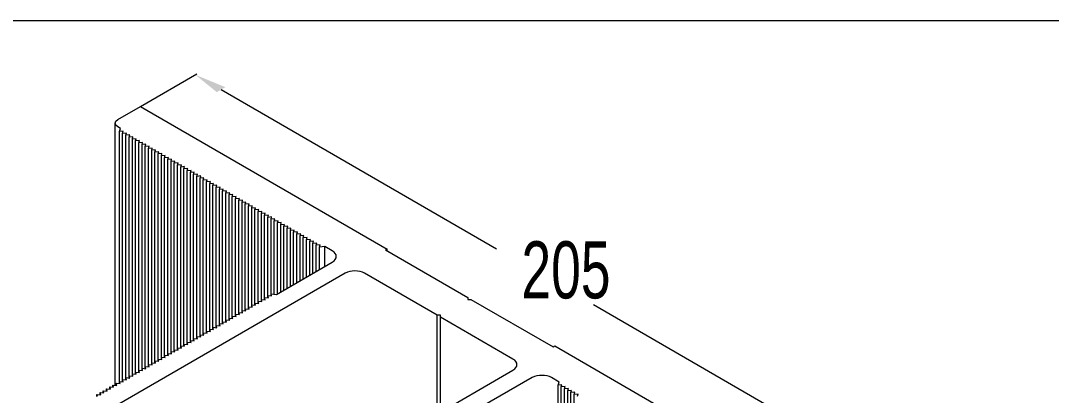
# Model space of a CAD drawing. Extents: x -37 to 4620, y -49 to 348.
# Drawn here: x 1564.71 to 1605.39, y 208.46 to 223.23 of the extents above; entities that cross this region are included whole.
import ezdxf

# ---------------------------------------------------------------- set-up
doc = ezdxf.new("R2010")
doc.units = 0
doc.header["$LTSCALE"] = 5
for name, color, linetype, lineweight in [('4', 160, 'CONTINUOUS', 18), ('PV-B6A89', 7, 'CONTINUOUS', 15), ('Рамки', 1, 'CONTINUOUS', 15)]:
    doc.layers.add(name, color=color, linetype=linetype, lineweight=lineweight)
doc.styles.add('2-5', font='russ.shx', dxfattribs={"width": 0.7, "height": 2.5})

# ---------------------------------------------------------------- blocks, each defined once
blk = doc.blocks.new('*U43')
at = {"layer": 'PV-B6A89'}
for p, q in [((295.48, -15.69, 279.8), (318.92, 7.75, 326.67)), ((319.28, 6.44, 325.72), (319, 7, 326)), ((319.67, 7.67, 327.33), (324.33, 5.33, 329.67)), ((296.5, -16, 280.5), (318.83, 6.33, 325.17)), ((297.17, -16.33, 280.83), (319.17, 5.67, 324.83)), ((297.83, -16.67, 281.17), (319.5, 5, 324.5)), ((318.83, 6.33, 325.17), (319.28, 6.44, 325.72)), ((319.46, 5.77, 325.23), (318.83, 6.33, 325.17)), ((319.17, 5.67, 324.83), (319.46, 5.77, 325.23)), ((319.79, 5.1, 324.9), (319.17, 5.67, 324.83)), ((319.5, 5, 324.5), (319.79, 5.1, 324.9)), ((320.13, 4.44, 324.56), (319.5, 5, 324.5)), ((324.33, 5.33, 329.67), (349.83, -45.67, 304.17)), ((298.5, -17, 281.5), (319.83, 4.33, 324.17)), ((299.17, -17.33, 281.83), (320.17, 3.67, 323.83)), ((299.83, -17.67, 282.17), (320.5, 3, 323.5)), ((300.5, -18, 282.5), (320.83, 2.33, 323.17)), ((319.83, 4.33, 324.17), (320.13, 4.44, 324.56)), ((320.46, 3.77, 324.23), (319.83, 4.33, 324.17)), ((320.17, 3.67, 323.83), (320.46, 3.77, 324.23)), ((320.79, 3.1, 323.9), (320.17, 3.67, 323.83)), ((320.5, 3, 323.5), (320.79, 3.1, 323.9)), ((321.13, 2.44, 323.56), (320.5, 3, 323.5)), ((320.83, 2.33, 323.17), (321.13, 2.44, 323.56)), ((321.46, 1.77, 323.23), (320.83, 2.33, 323.17)), ((301.17, -18.33, 282.83), (321.17, 1.67, 322.83)), ((301.83, -18.67, 283.17), (321.5, 1, 322.5)), ((302.5, -19, 283.5), (321.83, 0.33, 322.17)), ((321.17, 1.67, 322.83), (321.46, 1.77, 323.23)), ((321.79, 1.1, 322.9), (321.17, 1.67, 322.83)), ((321.5, 1, 322.5), (321.79, 1.1, 322.9)), ((322.13, 0.44, 322.56), (321.5, 1, 322.5)), ((321.83, 0.33, 322.17), (322.13, 0.44, 322.56)), ((322.46, -0.23, 322.23), (321.83, 0.33, 322.17)), ((303.17, -19.33, 283.83), (322.17, -0.33, 321.83)), ((303.83, -19.67, 284.17), (322.5, -1, 321.5)), ((304.5, -20, 284.5), (322.83, -1.67, 321.17)), ((322.17, -0.33, 321.83), (322.46, -0.23, 322.23)), ((322.79, -0.9, 321.9), (322.17, -0.33, 321.83)), ((322.5, -1, 321.5), (322.79, -0.9, 321.9)), ((323.13, -1.56, 321.56), (322.5, -1, 321.5)), ((322.83, -1.67, 321.17), (323.13, -1.56, 321.56)), ((323.46, -2.23, 321.23), (322.83, -1.67, 321.17)), ((323.17, -2.33, 320.83), (323.46, -2.23, 321.23)), ((305.17, -20.33, 284.83), (323.17, -2.33, 320.83)), ((305.83, -20.67, 285.17), (323.5, -3, 320.5)), ((306.5, -21, 285.5), (323.83, -3.67, 320.17)), ((307.17, -21.33, 285.83), (324.17, -4.33, 319.83)), ((323.79, -2.9, 320.9), (323.17, -2.33, 320.83)), ((323.5, -3, 320.5), (323.79, -2.9, 320.9)), ((324.13, -3.56, 320.56), (323.5, -3, 320.5)), ((323.83, -3.67, 320.17), (324.13, -3.56, 320.56)), ((324.46, -4.23, 320.23), (323.83, -3.67, 320.17)), ((324.17, -4.33, 319.83), (324.46, -4.23, 320.23)), ((324.79, -4.9, 319.9), (324.17, -4.33, 319.83)), ((307.83, -21.67, 286.17), (324.5, -5, 319.5)), ((308.5, -22, 286.5), (324.83, -5.67, 319.17)), ((309.17, -22.33, 286.83), (325.17, -6.33, 318.83)), ((324.5, -5, 319.5), (324.79, -4.9, 319.9)), ((325.13, -5.56, 319.56), (324.5, -5, 319.5)), ((324.83, -5.67, 319.17), (325.13, -5.56, 319.56)), ((325.46, -6.23, 319.23), (324.83, -5.67, 319.17)), ((325.17, -6.33, 318.83), (325.46, -6.23, 319.23)), ((325.79, -6.9, 318.9), (325.17, -6.33, 318.83)), ((309.83, -22.67, 287.17), (325.5, -7, 318.5)), ((310.5, -23, 287.5), (325.83, -7.67, 318.17)), ((311.17, -23.33, 287.83), (326.17, -8.33, 317.83)), ((311.83, -23.67, 288.17), (326.5, -9, 317.5)), ((325.5, -7, 318.5), (325.79, -6.9, 318.9)), ((326.13, -7.56, 318.56), (325.5, -7, 318.5)), ((325.83, -7.67, 318.17), (326.13, -7.56, 318.56)), ((326.46, -8.23, 318.23), (325.83, -7.67, 318.17)), ((326.17, -8.33, 317.83), (326.46, -8.23, 318.23)), ((326.79, -8.9, 317.9), (326.17, -8.33, 317.83)), ((326.5, -9, 317.5), (326.79, -8.9, 317.9)), ((327.13, -9.56, 317.56), (326.5, -9, 317.5)), ((312.5, -24, 288.5), (326.83, -9.67, 317.17)), ((313.17, -24.33, 288.83), (327.17, -10.33, 316.83)), ((313.83, -24.67, 289.17), (327.5, -11, 316.5)), ((326.83, -9.67, 317.17), (327.13, -9.56, 317.56)), ((327.46, -10.23, 317.23), (326.83, -9.67, 317.17)), ((327.17, -10.33, 316.83), (327.46, -10.23, 317.23)), ((327.79, -10.9, 316.9), (327.17, -10.33, 316.83)), ((327.5, -11, 316.5), (327.79, -10.9, 316.9)), ((328.13, -11.56, 316.56), (327.5, -11, 316.5)), ((341.17, -41.33, 299.83), (285.17, -13.33, 271.83)), ((314.5, -25, 289.5), (327.83, -11.67, 316.17)), ((315.17, -25.33, 289.83), (328.17, -12.33, 315.83)), ((315.83, -25.67, 290.17), (328.5, -13, 315.5)), ((327.83, -11.67, 316.17), (328.13, -11.56, 316.56)), ((328.46, -12.23, 316.23), (327.83, -11.67, 316.17)), ((328.17, -12.33, 315.83), (328.46, -12.23, 316.23)), ((328.79, -12.9, 315.9), (328.17, -12.33, 315.83)), ((328.5, -13, 315.5), (328.79, -12.9, 315.9)), ((329.13, -13.56, 315.56), (328.5, -13, 315.5)), ((291.64, -13.86, 277.78), (291.83, -13.67, 278.17)), ((291.73, -13.96, 277.77), (291.83, -13.67, 278.17)), ((291.83, -13.67, 278.17), (292.4, -14.29, 278.1)), ((292.31, -14.19, 278.11), (292.5, -14, 278.5)), ((292.4, -14.29, 278.1), (292.5, -14, 278.5)), ((292.5, -14, 278.5), (293.06, -14.63, 278.44)), ((292.97, -14.53, 278.45), (293.17, -14.33, 278.83)), ((293.06, -14.63, 278.44), (293.17, -14.33, 278.83)), ((293.17, -14.33, 278.83), (293.73, -14.96, 278.77)), ((293.64, -14.86, 278.78), (293.83, -14.67, 279.17)), ((293.73, -14.96, 278.77), (293.83, -14.67, 279.17)), ((293.83, -14.67, 279.17), (294.4, -15.29, 279.1)), ((294.31, -15.19, 279.11), (294.5, -15, 279.5)), ((294.4, -15.29, 279.1), (294.5, -15, 279.5)), ((294.5, -15, 279.5), (295.06, -15.63, 279.44)), ((294.97, -15.53, 279.45), (295.17, -15.33, 279.83)), ((295.06, -15.63, 279.44), (295.17, -15.33, 279.83)), ((295.17, -15.33, 279.83), (295.73, -15.96, 279.77)), ((295.64, -15.86, 279.78), (295.83, -15.67, 280.17)), ((295.73, -15.96, 279.77), (295.83, -15.67, 280.17)), ((295.83, -15.67, 280.17), (296.4, -16.29, 280.1)), ((316.5, -26, 290.5), (328.83, -13.67, 315.17)), ((317.17, -26.33, 290.83), (329.17, -14.33, 314.83)), ((317.83, -26.67, 291.17), (329.5, -15, 314.5)), ((318.5, -27, 291.5), (329.83, -15.67, 314.17)), ((328.83, -13.67, 315.17), (329.13, -13.56, 315.56)), ((329.46, -14.23, 315.23), (328.83, -13.67, 315.17)), ((329.17, -14.33, 314.83), (329.46, -14.23, 315.23)), ((329.79, -14.9, 314.9), (329.17, -14.33, 314.83)), ((329.5, -15, 314.5), (329.79, -14.9, 314.9)), ((330.13, -15.56, 314.56), (329.5, -15, 314.5)), ((329.83, -15.67, 314.17), (330.13, -15.56, 314.56)), ((330.46, -16.23, 314.23), (329.83, -15.67, 314.17)), ((296.31, -16.19, 280.11), (296.5, -16, 280.5)), ((296.4, -16.29, 280.1), (296.5, -16, 280.5)), ((296.5, -16, 280.5), (297.06, -16.63, 280.44)), ((296.97, -16.53, 280.45), (297.17, -16.33, 280.83)), ((297.06, -16.63, 280.44), (297.17, -16.33, 280.83)), ((297.17, -16.33, 280.83), (297.73, -16.96, 280.77)), ((297.64, -16.86, 280.78), (297.83, -16.67, 281.17)), ((297.73, -16.96, 280.77), (297.83, -16.67, 281.17)), ((297.83, -16.67, 281.17), (298.4, -17.29, 281.1)), ((298.31, -17.19, 281.11), (298.5, -17, 281.5)), ((298.4, -17.29, 281.1), (298.5, -17, 281.5)), ((298.5, -17, 281.5), (299.06, -17.63, 281.44)), ((298.97, -17.53, 281.45), (299.17, -17.33, 281.83)), ((299.06, -17.63, 281.44), (299.17, -17.33, 281.83)), ((299.17, -17.33, 281.83), (299.73, -17.96, 281.77)), ((299.64, -17.86, 281.78), (299.83, -17.67, 282.17)), ((299.73, -17.96, 281.77), (299.83, -17.67, 282.17)), ((299.83, -17.67, 282.17), (300.4, -18.29, 282.1)), ((300.31, -18.19, 282.11), (300.5, -18, 282.5)), ((300.4, -18.29, 282.1), (300.5, -18, 282.5)), ((300.5, -18, 282.5), (301.06, -18.63, 282.44)), ((319.17, -27.33, 291.83), (330.17, -16.33, 313.83)), ((319.83, -27.67, 292.17), (330.5, -17, 313.5)), ((320.5, -28, 292.5), (330.83, -17.67, 313.17)), ((330.17, -16.33, 313.83), (330.46, -16.23, 314.23)), ((330.79, -16.9, 313.9), (330.17, -16.33, 313.83)), ((330.5, -17, 313.5), (330.79, -16.9, 313.9)), ((331.13, -17.56, 313.56), (330.5, -17, 313.5)), ((330.83, -17.67, 313.17), (331.13, -17.56, 313.56)), ((331.46, -18.23, 313.23), (330.83, -17.67, 313.17)), ((300.97, -18.53, 282.45), (301.17, -18.33, 282.83)), ((301.06, -18.63, 282.44), (301.17, -18.33, 282.83)), ((301.17, -18.33, 282.83), (301.73, -18.96, 282.77)), ((301.64, -18.86, 282.78), (301.83, -18.67, 283.17)), ((301.73, -18.96, 282.77), (301.83, -18.67, 283.17)), ((301.83, -18.67, 283.17), (302.4, -19.29, 283.1)), ((302.31, -19.19, 283.11), (302.5, -19, 283.5)), ((302.4, -19.29, 283.1), (302.5, -19, 283.5)), ((302.5, -19, 283.5), (303.06, -19.63, 283.44)), ((302.97, -19.53, 283.45), (303.17, -19.33, 283.83)), ((303.06, -19.63, 283.44), (303.17, -19.33, 283.83)), ((303.17, -19.33, 283.83), (303.73, -19.96, 283.77)), ((303.64, -19.86, 283.78), (303.83, -19.67, 284.17)), ((303.73, -19.96, 283.77), (303.83, -19.67, 284.17)), ((303.83, -19.67, 284.17), (304.4, -20.29, 284.1)), ((304.31, -20.19, 284.11), (304.5, -20, 284.5)), ((304.4, -20.29, 284.1), (304.5, -20, 284.5)), ((304.5, -20, 284.5), (305.06, -20.63, 284.44)), ((304.97, -20.53, 284.45), (305.17, -20.33, 284.83)), ((305.06, -20.63, 284.44), (305.17, -20.33, 284.83)), ((305.17, -20.33, 284.83), (305.73, -20.96, 284.77)), ((321.17, -28.33, 292.83), (331.17, -18.33, 312.83)), ((321.83, -28.67, 293.17), (331.5, -19, 312.5)), ((322.5, -29, 293.5), (331.83, -19.67, 312.17)), ((323.17, -29.33, 293.83), (332.17, -20.33, 311.83)), ((331.17, -18.33, 312.83), (331.46, -18.23, 313.23)), ((331.79, -18.9, 312.9), (331.17, -18.33, 312.83)), ((331.5, -19, 312.5), (331.79, -18.9, 312.9)), ((332.13, -19.56, 312.56), (331.5, -19, 312.5)), ((331.83, -19.67, 312.17), (332.13, -19.56, 312.56)), ((332.46, -20.23, 312.23), (331.83, -19.67, 312.17)), ((332.17, -20.33, 311.83), (332.46, -20.23, 312.23)), ((332.79, -20.9, 311.9), (332.17, -20.33, 311.83)), ((305.64, -20.86, 284.78), (305.83, -20.67, 285.17)), ((305.73, -20.96, 284.77), (305.83, -20.67, 285.17)), ((305.83, -20.67, 285.17), (306.4, -21.29, 285.1)), ((306.31, -21.19, 285.11), (306.5, -21, 285.5)), ((306.4, -21.29, 285.1), (306.5, -21, 285.5)), ((306.5, -21, 285.5), (307.06, -21.63, 285.44)), ((306.97, -21.53, 285.45), (307.17, -21.33, 285.83)), ((307.06, -21.63, 285.44), (307.17, -21.33, 285.83)), ((307.17, -21.33, 285.83), (307.73, -21.96, 285.77)), ((307.64, -21.86, 285.78), (307.83, -21.67, 286.17)), ((307.73, -21.96, 285.77), (307.83, -21.67, 286.17)), ((307.83, -21.67, 286.17), (308.4, -22.29, 286.1)), ((308.31, -22.19, 286.11), (308.5, -22, 286.5)), ((308.4, -22.29, 286.1), (308.5, -22, 286.5)), ((308.5, -22, 286.5), (309.06, -22.63, 286.44)), ((308.97, -22.53, 286.45), (309.17, -22.33, 286.83)), ((309.06, -22.63, 286.44), (309.17, -22.33, 286.83)), ((309.17, -22.33, 286.83), (309.73, -22.96, 286.77)), ((323.83, -29.67, 294.17), (332.5, -21, 311.5)), ((324.5, -30, 294.5), (332.83, -21.67, 311.17)), ((325.17, -30.33, 294.83), (333.17, -22.33, 310.83)), ((332.5, -21, 311.5), (332.79, -20.9, 311.9)), ((333.13, -21.56, 311.56), (332.5, -21, 311.5)), ((332.83, -21.67, 311.17), (333.13, -21.56, 311.56)), ((333.46, -22.23, 311.23), (332.83, -21.67, 311.17)), ((333.17, -22.33, 310.83), (333.46, -22.23, 311.23)), ((333.79, -22.9, 310.9), (333.17, -22.33, 310.83)), ((309.64, -22.86, 286.78), (309.83, -22.67, 287.17)), ((309.73, -22.96, 286.77), (309.83, -22.67, 287.17)), ((309.83, -22.67, 287.17), (310.4, -23.29, 287.1)), ((310.31, -23.19, 287.11), (310.5, -23, 287.5)), ((310.4, -23.29, 287.1), (310.5, -23, 287.5)), ((310.5, -23, 287.5), (311.06, -23.63, 287.44)), ((310.97, -23.53, 287.45), (311.17, -23.33, 287.83)), ((311.06, -23.63, 287.44), (311.17, -23.33, 287.83)), ((311.17, -23.33, 287.83), (311.73, -23.96, 287.77)), ((311.64, -23.86, 287.78), (311.83, -23.67, 288.17)), ((311.73, -23.96, 287.77), (311.83, -23.67, 288.17)), ((311.83, -23.67, 288.17), (312.4, -24.29, 288.1)), ((312.31, -24.19, 288.11), (312.5, -24, 288.5)), ((312.4, -24.29, 288.1), (312.5, -24, 288.5)), ((312.5, -24, 288.5), (313.06, -24.63, 288.44)), ((312.97, -24.53, 288.45), (313.17, -24.33, 288.83)), ((313.06, -24.63, 288.44), (313.17, -24.33, 288.83)), ((313.17, -24.33, 288.83), (313.73, -24.96, 288.77)), ((313.64, -24.86, 288.78), (313.83, -24.67, 289.17)), ((313.73, -24.96, 288.77), (313.83, -24.67, 289.17)), ((313.83, -24.67, 289.17), (314.4, -25.29, 289.1)), ((325.83, -30.67, 295.17), (333.5, -23, 310.5)), ((326.5, -31, 295.5), (333.83, -23.67, 310.17)), ((327.17, -31.33, 295.83), (334.17, -24.33, 309.83)), ((333.5, -23, 310.5), (333.79, -22.9, 310.9)), ((334.13, -23.56, 310.56), (333.5, -23, 310.5)), ((333.83, -23.67, 310.17), (334.13, -23.56, 310.56)), ((334.46, -24.23, 310.23), (333.83, -23.67, 310.17)), ((334.17, -24.33, 309.83), (334.46, -24.23, 310.23)), ((334.79, -24.9, 309.9), (334.17, -24.33, 309.83)), ((314.31, -25.19, 289.11), (314.5, -25, 289.5)), ((314.4, -25.29, 289.1), (314.5, -25, 289.5)), ((314.5, -25, 289.5), (315.06, -25.63, 289.44)), ((314.97, -25.53, 289.45), (315.17, -25.33, 289.83)), ((315.06, -25.63, 289.44), (315.17, -25.33, 289.83)), ((315.17, -25.33, 289.83), (315.73, -25.96, 289.77)), ((315.64, -25.86, 289.78), (315.83, -25.67, 290.17)), ((315.73, -25.96, 289.77), (315.83, -25.67, 290.17)), ((315.83, -25.67, 290.17), (316.4, -26.29, 290.1)), ((316.31, -26.19, 290.11), (316.5, -26, 290.5)), ((316.4, -26.29, 290.1), (316.5, -26, 290.5)), ((316.5, -26, 290.5), (317.06, -26.63, 290.44)), ((316.97, -26.53, 290.45), (317.17, -26.33, 290.83)), ((317.06, -26.63, 290.44), (317.17, -26.33, 290.83)), ((317.17, -26.33, 290.83), (317.73, -26.96, 290.77)), ((317.64, -26.86, 290.78), (317.83, -26.67, 291.17)), ((317.73, -26.96, 290.77), (317.83, -26.67, 291.17)), ((317.83, -26.67, 291.17), (318.4, -27.29, 291.1)), ((318.31, -27.19, 291.11), (318.5, -27, 291.5)), ((318.4, -27.29, 291.1), (318.5, -27, 291.5)), ((318.5, -27, 291.5), (319.06, -27.63, 291.44)), ((327.83, -31.67, 296.17), (334.5, -25, 309.5)), ((328.3, -32.2, 296.1), (334.83, -25.67, 309.17)), ((328.83, -32.67, 296.17), (335.17, -26.33, 308.83)), ((329.5, -33, 296.5), (335.5, -27, 308.5)), ((334.5, -25, 309.5), (334.79, -24.9, 309.9)), ((335.13, -25.56, 309.56), (334.5, -25, 309.5)), ((334.83, -25.67, 309.17), (335.13, -25.56, 309.56)), ((335.46, -26.23, 309.23), (334.83, -25.67, 309.17)), ((335.17, -26.33, 308.83), (335.46, -26.23, 309.23)), ((335.79, -26.9, 308.9), (335.17, -26.33, 308.83)), ((335.5, -27, 308.5), (335.79, -26.9, 308.9)), ((336.13, -27.56, 308.56), (335.5, -27, 308.5)), ((318.97, -27.53, 291.45), (319.17, -27.33, 291.83)), ((319.06, -27.63, 291.44), (319.17, -27.33, 291.83)), ((319.17, -27.33, 291.83), (319.73, -27.96, 291.77)), ((319.64, -27.86, 291.78), (319.83, -27.67, 292.17)), ((319.73, -27.96, 291.77), (319.83, -27.67, 292.17)), ((319.83, -27.67, 292.17), (320.4, -28.29, 292.1)), ((320.31, -28.19, 292.11), (320.5, -28, 292.5)), ((320.4, -28.29, 292.1), (320.5, -28, 292.5)), ((320.5, -28, 292.5), (321.06, -28.63, 292.44)), ((320.97, -28.53, 292.45), (321.17, -28.33, 292.83)), ((321.06, -28.63, 292.44), (321.17, -28.33, 292.83)), ((321.17, -28.33, 292.83), (321.73, -28.96, 292.77)), ((321.64, -28.86, 292.78), (321.83, -28.67, 293.17)), ((321.73, -28.96, 292.77), (321.83, -28.67, 293.17)), ((321.83, -28.67, 293.17), (322.4, -29.29, 293.1)), ((322.31, -29.19, 293.11), (322.5, -29, 293.5)), ((322.4, -29.29, 293.1), (322.5, -29, 293.5)), ((322.5, -29, 293.5), (323.06, -29.63, 293.44)), ((322.97, -29.53, 293.45), (323.17, -29.33, 293.83)), ((323.06, -29.63, 293.44), (323.17, -29.33, 293.83)), ((323.17, -29.33, 293.83), (323.73, -29.96, 293.77)), ((330.17, -33.33, 296.83), (335.83, -27.67, 308.17)), ((330.83, -33.67, 297.17), (336.17, -28.33, 307.83)), ((331.5, -34, 297.5), (336.5, -29, 307.5)), ((335.83, -27.67, 308.17), (336.13, -27.56, 308.56)), ((336.46, -28.23, 308.23), (335.83, -27.67, 308.17)), ((336.17, -28.33, 307.83), (336.46, -28.23, 308.23)), ((336.79, -28.9, 307.9), (336.17, -28.33, 307.83)), ((336.5, -29, 307.5), (336.79, -28.9, 307.9)), ((337.13, -29.56, 307.56), (336.5, -29, 307.5)), ((323.64, -29.86, 293.78), (323.83, -29.67, 294.17)), ((323.73, -29.96, 293.77), (323.83, -29.67, 294.17)), ((323.83, -29.67, 294.17), (324.4, -30.29, 294.1)), ((324.31, -30.19, 294.11), (324.5, -30, 294.5)), ((324.4, -30.29, 294.1), (324.5, -30, 294.5)), ((324.5, -30, 294.5), (325.06, -30.63, 294.44)), ((324.97, -30.53, 294.45), (325.17, -30.33, 294.83)), ((325.06, -30.63, 294.44), (325.17, -30.33, 294.83)), ((325.17, -30.33, 294.83), (325.73, -30.96, 294.77)), ((325.64, -30.86, 294.78), (325.83, -30.67, 295.17)), ((325.73, -30.96, 294.77), (325.83, -30.67, 295.17)), ((325.83, -30.67, 295.17), (326.4, -31.29, 295.1)), ((326.31, -31.19, 295.11), (326.5, -31, 295.5)), ((326.4, -31.29, 295.1), (326.5, -31, 295.5)), ((326.5, -31, 295.5), (327.06, -31.63, 295.44)), ((326.97, -31.53, 295.45), (327.17, -31.33, 295.83)), ((327.06, -31.63, 295.44), (327.17, -31.33, 295.83)), ((327.17, -31.33, 295.83), (327.73, -31.96, 295.77)), ((332.17, -34.33, 297.83), (336.83, -29.67, 307.17)), ((332.83, -34.67, 298.17), (337.17, -30.33, 306.83)), ((333.5, -35, 298.5), (337.5, -31, 306.5)), ((336.83, -29.67, 307.17), (337.13, -29.56, 307.56)), ((337.46, -30.23, 307.23), (336.83, -29.67, 307.17)), ((337.17, -30.33, 306.83), (337.46, -30.23, 307.23)), ((337.79, -30.9, 306.9), (337.17, -30.33, 306.83)), ((337.5, -31, 306.5), (337.79, -30.9, 306.9)), ((338.13, -31.56, 306.56), (337.5, -31, 306.5)), ((337.83, -31.67, 306.17), (338.13, -31.56, 306.56)), ((327.64, -31.86, 295.78), (327.83, -31.67, 296.17)), ((327.73, -31.96, 295.77), (327.83, -31.67, 296.17)), ((327.83, -31.67, 296.17), (328.6, -32.55, 296.05)), ((328.6, -32.55, 296.05), (340.17, -38.33, 301.83)), ((334.17, -35.33, 298.83), (337.83, -31.67, 306.17)), ((334.83, -35.67, 299.17), (338.17, -32.33, 305.83)), ((335.5, -36, 299.5), (338.5, -33, 305.5)), ((336.17, -36.33, 299.83), (338.83, -33.67, 305.17)), ((338.46, -32.23, 306.23), (337.83, -31.67, 306.17)), ((338.17, -32.33, 305.83), (338.46, -32.23, 306.23)), ((338.79, -32.9, 305.9), (338.17, -32.33, 305.83)), ((338.5, -33, 305.5), (338.79, -32.9, 305.9)), ((339.13, -33.56, 305.56), (338.5, -33, 305.5)), ((338.83, -33.67, 305.17), (339.13, -33.56, 305.56)), ((339.46, -34.23, 305.23), (338.83, -33.67, 305.17)), ((336.83, -36.67, 300.17), (339.17, -34.33, 304.83)), ((337.5, -37, 300.5), (339.5, -35, 304.5)), ((338.6, -37.55, 301.05), (340.38, -35.77, 304.62)), ((339.17, -34.33, 304.83), (339.46, -34.23, 305.23)), ((339.79, -34.9, 304.9), (339.17, -34.33, 304.83)), ((339.5, -35, 304.5), (339.79, -34.9, 304.9)), ((340.38, -35.77, 304.62), (339.5, -35, 304.5)), ((341.17, -37.33, 303.83), (340.38, -35.77, 304.62)), ((351.67, -59.33, 292.33), (344.17, -44.33, 299.83)), ((349.83, -45.67, 304.17), (349.5, -45.5, 304)), ((349.5, -45.5, 304), (358, -62.5, 295.5)), ((349.67, -45.83, 303.83), (349.83, -45.67, 304.17)), ((302.5, -48, 254.5), (358.5, -76, 282.5)), ((342.83, -68.17, 274.67), (351.67, -59.33, 292.33)), ((343.5, -68.5, 275), (352, -60, 292)), ((352.17, -59.83, 292.33), (351.67, -59.33, 292.33)), ((352, -60, 292), (352.17, -59.83, 292.33)), ((359.5, -75, 284.5), (352, -60, 292)), ((358, -62.5, 295.5), (357.83, -62.67, 295.17)), ((357.83, -62.67, 295.17), (358.33, -63.17, 295.17)), ((358.33, -63.17, 295.17), (366.83, -80.17, 286.67)), ((360.83, -79.67, 281.17), (349.27, -73.88, 275.38)), ((366.83, -80.17, 286.67), (367.17, -80.33, 286.83)), ((367.17, -80.33, 286.83), (392.67, -131.33, 261.33)), ((364.62, -84.23, 280.38), (363.83, -82.67, 281.17)), ((324.17, -124.33, 199.83), (364.17, -84.33, 279.83)), ((324.5, -125, 199.5), (364.5, -85, 279.5)), ((324.83, -125.67, 199.17), (364.83, -85.67, 279.17)), ((364.17, -84.33, 279.83), (364.62, -84.23, 280.38)), ((364.79, -84.9, 279.9), (364.17, -84.33, 279.83)), ((364.5, -85, 279.5), (364.79, -84.9, 279.9)), ((365.13, -85.56, 279.56), (364.5, -85, 279.5)), ((364.83, -85.67, 279.17), (365.13, -85.56, 279.56)), ((365.46, -86.23, 279.23), (364.83, -85.67, 279.17)), ((325.17, -126.33, 198.83), (365.17, -86.33, 278.83)), ((325.5, -127, 198.5), (365.5, -87, 278.5)), ((325.83, -127.67, 198.17), (365.83, -87.67, 278.17)), ((365.17, -86.33, 278.83), (365.46, -86.23, 279.23)), ((365.79, -86.9, 278.9), (365.17, -86.33, 278.83)), ((365.5, -87, 278.5), (365.79, -86.9, 278.9)), ((366.13, -87.56, 278.56), (365.5, -87, 278.5)), ((365.83, -87.67, 278.17), (366.13, -87.56, 278.56)), ((366.46, -88.23, 278.23), (365.83, -87.67, 278.17)), ((366.17, -88.33, 277.83), (366.46, -88.23, 278.23))]:
    blk.add_line(p, q, dxfattribs=at)
at = {"layer": 'PV-B6A89', "extrusion": (0.57735, 0.57735, -0.57735)}
blk.add_ellipse((320.33, 6.33, 326.67), major_axis=(-1.41, 1.41), ratio=0.57735, start_param=-0.785398, end_param=0.785398, dxfattribs=at)
at = {"layer": 'PV-B6A89', "extrusion": (-0.57735, -0.57735, 0.57735)}
for centre, major_axis, start_param, end_param in [((339.17, -36.33, 302.83), (2.12, -2.12), -0.785398, 0.785398), ((342.17, -43.33, 298.83), (-2.12, 2.12), -2.356194, -0.785398), ((357.5, -74, 283.5), (2.12, -2.12), -0.785398, 0.785398), ((361.83, -81.67, 280.17), (-2.12, 2.12), -2.356194, -0.785398)]:
    blk.add_ellipse(centre, major_axis=major_axis, ratio=0.57735, start_param=start_param, end_param=end_param, dxfattribs=at)

msp = doc.modelspace()

# ---------------------------------------------------------------- linework, layer by layer
at = {"layer": '4', "extrusion": (-4e-16, 0.816497, 0.57735)}
for p, q in [((1569.438, 219.847, 258.104), (1571.666, 221.133, 256.285)), ((1572.62, 220.509, 257.168), (1583.486, 214.236, 266.04)), ((1596.676, 206.62, 276.81), (1587.319, 212.023, 269.169))]:
    msp.add_line(p, q, dxfattribs=at)
msp.add_solid([(-1572.451, 82.836, 328.521), (-1572.79, 82.496, 328.521), (-1571.602, 81.648, 328.521)], dxfattribs=at)
at = {"layer": 'Рамки', "linetype": 'Continuous'}
msp.add_line((1495, 223.229), (1659.803, 223.23), dxfattribs=at)

# ---------------------------------------------------------------- block references
at = {"layer": 'PV-B6A89', "extrusion": (-4e-16, 0.816497, 0.57735), "xscale": 0.18, "yscale": 0.18, "zscale": 0.18, "rotation": 225}
msp.add_blockref('*U43', (-1528.836, 179.144, 306.921), dxfattribs=at)

# ---------------------------------------------------------------- texts
at = {"layer": '4', "style": '2-5', "width": 0.7}
msp.add_text('205', height=2.25, dxfattribs=at).set_placement((1584.476, 212.28, 238.57))

doc.saveas('drawing.dxf')
